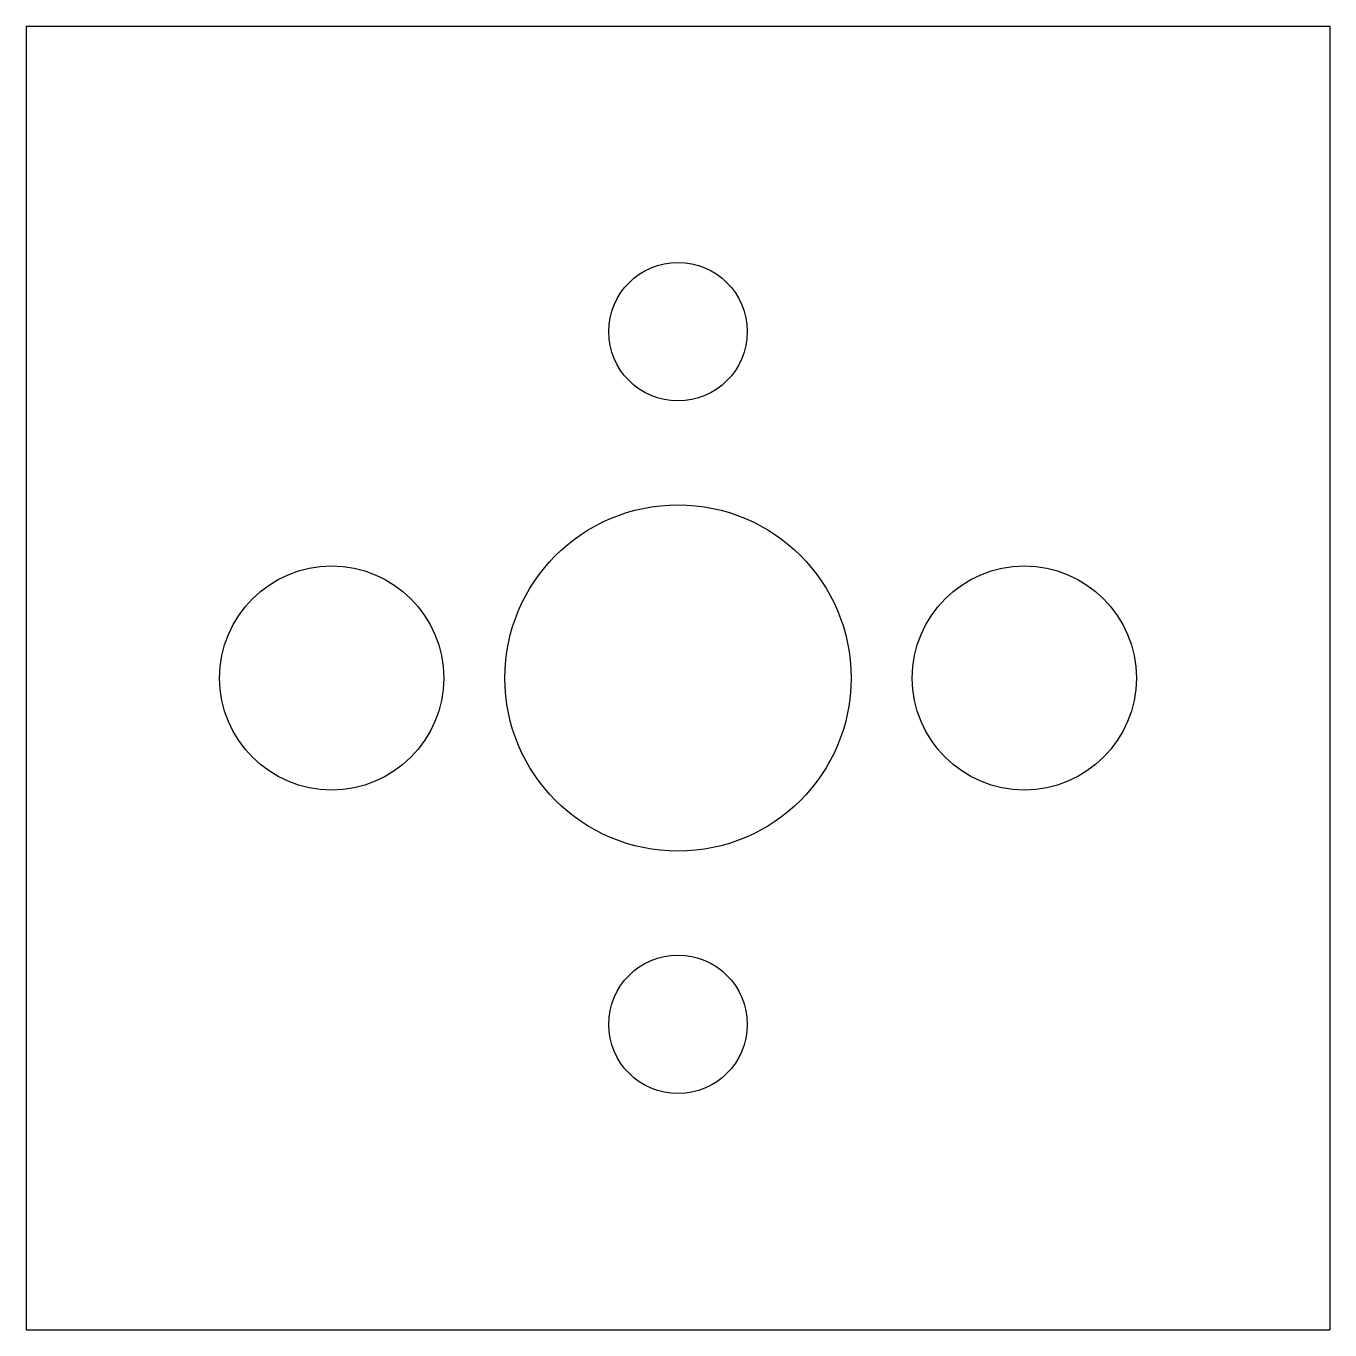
# Model space of a CAD drawing. Header units: millimetres. Extents: x -16 to 16, y -16 to 16.
import ezdxf

# ---------------------------------------------------------------- set-up
doc = ezdxf.new("R2010")
doc.units = ezdxf.units.MM

msp = doc.modelspace()

# ---------------------------------------------------------------- linework, layer by layer
for p, q in [((-16, 16), (-16, -16)), ((-16, 16), (16, 16)), ((16, 16), (16, -16)), ((-16, -16), (16, -16))]:
    msp.add_line(p, q)
for centre, radius in [((0, 8.5), 1.7), ((0, 0), 4.25), ((-8.5, 0), 2.75), ((8.5, 0), 2.75), ((0, -8.5), 1.7)]:
    msp.add_circle(centre, radius)

doc.saveas('drawing.dxf')
